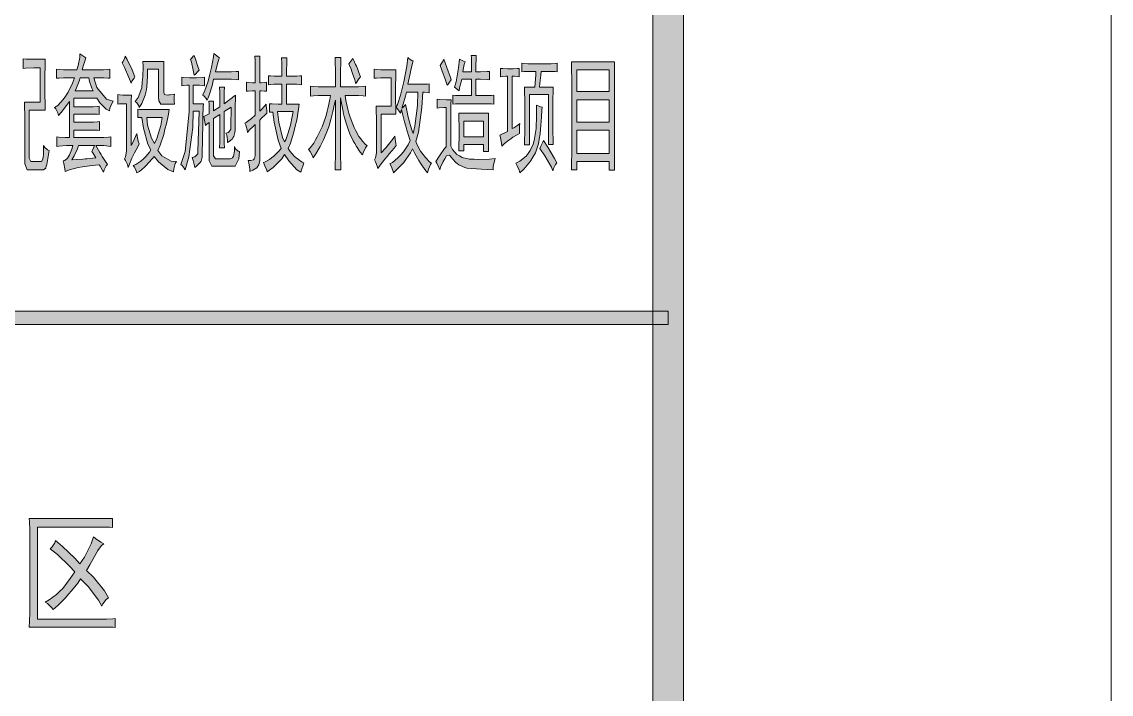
# Model space of a CAD drawing. Header units: millimetres. Extents: x 0 to 586, y 0 to 414.
# Drawn here: x 561.39 to 585.63, y 48.33 to 63.29 of the extents above; entities that cross this region are included whole.
import ezdxf

# ---------------------------------------------------------------- set-up
doc = ezdxf.new("R2010")
doc.units = ezdxf.units.MM

msp = doc.modelspace()

# ---------------------------------------------------------------- hatches: boundary and pattern name
h = msp.add_hatch(color=0)
h.dxf.hatch_style = 2
h.paths.add_polyline_path([(576.117861, 9.514417), (575.429944, 10.205861), (575.429944, 403.877639), (576.117861, 404.569083)])
h = msp.add_hatch(color=0)
h.paths.add_polyline_path([(562.818139, 62.491056), (562.796972, 62.441667), (562.758167, 62.307611), (562.733472, 62.226472), (563.160333, 62.226472), (563.209722, 62.226472), (563.304972, 62.23), (563.350833, 62.237056), (563.350833, 62.035972), (563.3085, 62.043028), (563.21325, 62.050083), (563.160333, 62.050083), (562.991, 62.050083), (563.058028, 61.831361), (563.273222, 61.573833), (563.421389, 61.527972), (563.389639, 61.478583), (563.350833, 61.37275), (563.343778, 61.316306), (563.266167, 61.351583), (563.125056, 61.489167), (563.061556, 61.595), (562.5465, 61.595), (562.5465, 61.4045), (562.9275, 61.4045), (562.976889, 61.4045), (563.068611, 61.411556), (563.110944, 61.418611), (563.110944, 61.228111), (563.068611, 61.235167), (562.976889, 61.238694), (562.9275, 61.238694), (562.5465, 61.238694), (562.5465, 61.062306), (562.938083, 61.062306), (562.983944, 61.062306), (563.072139, 61.069361), (563.118, 61.072889), (563.118, 60.875333), (563.072139, 60.878861), (562.983944, 60.885917), (562.938083, 60.885917), (562.5465, 60.885917), (562.5465, 60.720111), (563.167389, 60.720111), (563.21325, 60.720111), (563.315556, 60.723639), (563.372, 60.730694), (563.372, 60.519028), (563.319083, 60.529611), (563.216778, 60.543722), (563.167389, 60.543722), (563.040389, 60.543722), (563.068611, 60.487278), (563.128583, 60.3885), (563.156806, 60.342639), (563.1815, 60.296778), (563.255583, 60.187417), (563.297917, 60.120389), (563.269694, 60.088639), (563.220306, 60.000444), (563.206194, 59.944), (563.1815, 60.000444), (563.132111, 60.081583), (563.110944, 60.109806), (563.029806, 60.106278), (562.846361, 60.081583), (562.744056, 60.067472), (562.645278, 60.049833), (562.447722, 60.000444), (562.352472, 59.965167), (562.345417, 60.021611), (562.32425, 60.138028), (562.306611, 60.198), (562.345417, 60.208583), (562.405389, 60.257972), (562.426556, 60.296778), (562.45125, 60.335583), (562.500639, 60.459056), (562.525333, 60.543722), (562.38775, 60.543722), (562.211361, 60.529611), (562.169028, 60.519028), (562.169028, 60.730694), (562.214889, 60.723639), (562.352472, 60.720111), (562.447722, 60.720111), (562.447722, 61.517389), (562.38775, 61.429194), (562.267806, 61.273972), (562.207833, 61.206944), (562.190194, 61.266917), (562.147861, 61.355111), (562.119639, 61.383333), (562.190194, 61.432722), (562.313667, 61.56325), (562.366583, 61.644389), (562.4195, 61.725528), (562.518278, 61.926611), (562.564139, 62.050083), (562.370111, 62.050083), (562.320722, 62.050083), (562.218417, 62.043028), (562.1655, 62.035972), (562.1655, 62.237056), (562.218417, 62.23), (562.320722, 62.226472), (562.370111, 62.226472), (562.617056, 62.226472), (562.645278, 62.32525), (562.680556, 62.501639), (562.684083, 62.57925), (562.722889, 62.551028), (562.789917, 62.508694)])
h.paths.add_polyline_path([(562.500639, 60.222694), (562.602944, 60.226222), (562.747583, 60.236806), (562.796972, 60.243861), (562.842833, 60.247389), (562.962778, 60.257972), (563.040389, 60.265028), (563.015694, 60.303833), (562.969833, 60.374389), (562.945139, 60.409667), (562.962778, 60.437889), (562.994528, 60.504917), (563.005111, 60.543722), (562.652333, 60.543722), (562.627639, 60.469639), (562.553556, 60.310889)])
h.paths.add_polyline_path([(562.976889, 61.760806), (562.945139, 61.820778), (562.89575, 61.965417), (562.878111, 62.050083), (562.691139, 62.050083), (562.666444, 61.972472), (562.606472, 61.827833), (562.574722, 61.760806)])
h = msp.add_hatch(color=0)
h.dxf.hatch_style = 2
h.paths.add_polyline_path([(565.227611, 62.5475), (565.255833, 62.462833), (565.30875, 62.297028), (565.333444, 62.215889), (565.30875, 62.187667), (565.255833, 62.131222), (565.227611, 62.103), (565.206444, 62.215889), (565.167639, 62.392278), (565.142944, 62.459306), (565.167639, 62.480472), (565.206444, 62.526333)])
h = msp.add_hatch(color=0)
h.dxf.hatch_style = 2
h.paths.add_polyline_path([(565.792056, 62.491056), (565.774417, 62.462833), (565.728556, 62.307611), (565.696806, 62.180611), (566.00725, 62.180611), (566.056639, 62.180611), (566.158944, 62.187667), (566.211861, 62.191194), (566.211861, 62.004222), (566.158944, 62.011278), (566.056639, 62.014806), (566.00725, 62.014806), (565.658, 62.014806), (565.622722, 61.870167), (565.552167, 61.637333), (565.513361, 61.549139), (565.495722, 61.587944), (565.442806, 61.644389), (565.411056, 61.662028), (565.453389, 61.739639), (565.534528, 61.972472), (565.573333, 62.127694), (565.608611, 62.279389), (565.654472, 62.512222), (565.665056, 62.589833), (565.700333, 62.558083), (565.763833, 62.508694)])
h = msp.add_hatch(color=0)
h.dxf.hatch_style = 2
h.paths.add_polyline_path([(571.253056, 62.402861), (571.235417, 62.342889), (571.21425, 62.23), (571.207194, 62.180611), (571.397694, 62.180611), (571.397694, 62.314667), (571.394167, 62.498111), (571.390639, 62.5475), (571.5, 62.5475), (571.5, 62.491056), (571.496472, 62.307611), (571.496472, 62.180611), (571.59525, 62.180611), (571.746944, 62.187667), (571.799861, 62.191194), (571.799861, 62.004222), (571.750472, 62.011278), (571.598778, 62.014806), (571.496472, 62.014806), (571.496472, 61.651444), (571.641111, 61.651444), (571.842194, 61.654972), (571.895111, 61.662028), (571.895111, 61.460944), (571.842194, 61.468), (571.612889, 61.471528), (571.4365, 61.471528), (571.260111, 61.471528), (571.037861, 61.468), (570.984944, 61.460944), (570.984944, 61.662028), (571.037861, 61.654972), (571.242472, 61.651444), (571.397694, 61.651444), (571.397694, 62.014806), (571.178972, 62.014806), (571.164861, 61.954833), (571.133111, 61.827833), (571.119, 61.760806), (571.094306, 61.781972), (571.044917, 61.820778), (571.020222, 61.838417), (571.051972, 61.958361), (571.108417, 62.268806), (571.129583, 62.459306), (571.157806, 62.448722), (571.217778, 62.4205)])
h = msp.add_hatch(color=0)
h.dxf.hatch_style = 2
h.paths.add_polyline_path([(561.417611, 62.469889), (561.484639, 62.462833), (561.594, 62.459306), (561.639861, 62.459306), (561.907972, 62.459306), (561.907972, 62.353472), (561.904444, 62.064194), (561.904444, 61.88075), (561.904444, 61.704361), (561.907972, 61.429194), (561.907972, 61.326889), (561.555194, 61.326889), (561.555194, 60.332056), (561.555194, 60.257972), (561.590472, 60.187417), (561.62575, 60.187417), (561.805667, 60.187417), (561.826833, 60.187417), (561.855056, 60.236806), (561.862111, 60.286194), (561.869167, 60.335583), (561.876222, 60.466111), (561.876222, 60.543722), (561.904444, 60.497861), (561.964417, 60.441417), (561.999694, 60.430833), (561.978528, 60.29325), (561.946778, 60.116861), (561.932667, 60.078056), (561.922083, 60.03925), (561.869167, 60.000444), (561.830361, 60.000444), (561.555194, 60.000444), (561.505806, 60.000444), (561.456417, 60.130972), (561.456417, 60.265028), (561.456417, 61.1505), (561.456417, 61.228111), (561.452889, 61.4045), (561.449361, 61.506806), (561.798611, 61.506806), (561.798611, 62.268806), (561.661028, 62.268806), (561.470528, 62.265278), (561.417611, 62.258222)])
h = msp.add_hatch(color=0)
h.dxf.hatch_style = 2
h.paths.add_polyline_path([(563.693028, 62.526333), (563.735361, 62.45225), (563.844722, 62.226472), (563.908222, 62.07125), (563.887056, 62.043028), (563.841194, 61.972472), (563.820028, 61.926611), (563.774167, 62.053611), (563.671861, 62.279389), (563.622472, 62.381694), (563.636583, 62.402861), (563.671861, 62.473417)])
h = msp.add_hatch(color=0)
h.dxf.hatch_style = 2
h.paths.add_polyline_path([(564.536167, 61.460944), (564.486778, 61.460944), (564.437389, 61.538556), (564.433861, 61.616167), (564.433861, 62.237056), (564.190444, 62.237056), (564.190444, 62.081833), (564.172806, 61.838417), (564.155167, 61.750222), (564.137528, 61.662028), (564.059917, 61.478583), (564.003472, 61.383333), (563.992889, 61.422139), (563.947028, 61.489167), (563.915278, 61.517389), (563.982306, 61.612639), (564.063444, 61.827833), (564.0705, 61.947778), (564.081083, 62.07125), (564.088139, 62.304083), (564.084611, 62.413444), (564.550278, 62.413444), (564.54675, 62.346417), (564.54675, 62.180611), (564.54675, 62.081833), (564.54675, 61.781972), (564.54675, 61.739639), (564.560861, 61.686722), (564.574972, 61.676139), (564.592611, 61.669083), (564.634944, 61.662028), (564.663167, 61.665556), (564.687861, 61.669083), (564.754889, 61.676139), (564.790167, 61.683194), (564.783111, 61.62675), (564.783111, 61.517389), (564.790167, 61.460944)])
h = msp.add_hatch(color=0)
h.dxf.hatch_style = 2
h.paths.add_polyline_path([(566.825694, 61.460944), (566.829222, 61.422139), (566.839806, 61.323361), (566.843333, 61.263389), (566.804528, 61.224583), (566.723389, 61.146972), (566.684583, 61.108167), (566.684583, 60.275611), (566.684583, 60.208583), (566.666944, 60.109806), (566.645778, 60.078056), (566.621083, 60.042778), (566.532889, 59.989861), (566.465861, 59.965167), (566.462333, 60.021611), (566.441167, 60.145083), (566.423528, 60.208583), (566.479972, 60.205056), (566.547, 60.222694), (566.557583, 60.247389), (566.571694, 60.272083), (566.582278, 60.332056), (566.582278, 60.363806), (566.582278, 61.005861), (566.539944, 60.967056), (566.45175, 60.878861), (566.412944, 60.829472), (566.402361, 60.889444), (566.377667, 60.995278), (566.3565, 61.041139), (566.384722, 61.051722), (566.497611, 61.139917), (566.582278, 61.217528), (566.582278, 61.760806), (566.525833, 61.760806), (566.427056, 61.75375), (566.38825, 61.750222), (566.38825, 61.947778), (566.427056, 61.94425), (566.525833, 61.937194), (566.582278, 61.937194), (566.582278, 62.138278), (566.582278, 62.431083), (566.57875, 62.526333), (566.688111, 62.526333), (566.684583, 62.441667), (566.684583, 62.148861), (566.684583, 61.937194), (566.712806, 61.937194), (566.786889, 61.94425), (566.83275, 61.947778), (566.83275, 61.750222), (566.786889, 61.75375), (566.712806, 61.760806), (566.684583, 61.760806), (566.684583, 61.305722), (566.723389, 61.341), (566.793944, 61.418611)])
h = msp.add_hatch(color=0)
h.paths.add_polyline_path([(566.903306, 61.471528), (566.963278, 61.468), (567.097333, 61.460944), (567.174944, 61.460944), (567.174944, 61.905444), (567.047944, 61.905444), (566.998556, 61.905444), (566.917417, 61.898389), (566.882139, 61.894861), (566.882139, 62.092417), (566.924472, 62.088889), (567.002083, 62.081833), (567.037361, 62.081833), (567.174944, 62.081833), (567.174944, 62.1665), (567.174944, 62.371111), (567.171417, 62.491056), (567.287833, 62.491056), (567.284306, 62.392278), (567.280778, 62.187667), (567.280778, 62.081833), (567.474806, 62.081833), (567.506556, 62.081833), (567.573583, 62.088889), (567.612389, 62.092417), (567.612389, 61.894861), (567.573583, 61.898389), (567.506556, 61.905444), (567.474806, 61.905444), (567.280778, 61.905444), (567.280778, 61.460944), (567.563, 61.460944), (567.548889, 61.351583), (567.506556, 61.108167), (567.474806, 60.974111), (567.443056, 60.840056), (567.365444, 60.593111), (567.316056, 60.476694), (567.358389, 60.409667), (567.450111, 60.303833), (567.495972, 60.265028), (567.545361, 60.226222), (567.630028, 60.169778), (567.668833, 60.155667), (567.651194, 60.106278), (567.615917, 60.000444), (567.601806, 59.944), (567.510083, 60.000444), (567.330167, 60.198), (567.238444, 60.342639), (567.178472, 60.247389), (566.984444, 60.053361), (566.850389, 59.954583), (566.839806, 59.989861), (566.797472, 60.092167), (566.765722, 60.16625), (566.808056, 60.176833), (566.899778, 60.226222), (566.949167, 60.265028), (566.998556, 60.303833), (567.104389, 60.409667), (567.160833, 60.476694), (567.097333, 60.660139), (567.005611, 61.062306), (566.977389, 61.284556), (566.903306, 61.284556)])
h.paths.add_polyline_path([(567.076167, 61.295139), (567.111444, 61.058778), (567.192583, 60.720111), (567.238444, 60.621333), (567.263139, 60.663667), (567.312528, 60.80125), (567.34075, 60.8965), (567.365444, 60.99175), (567.407778, 61.189306), (567.425417, 61.295139)])
h = msp.add_hatch(color=0)
h.dxf.hatch_style = 2
h.paths.add_polyline_path([(568.367333, 61.849), (568.367333, 62.060667), (568.367333, 62.191194), (568.363806, 62.413444), (568.360278, 62.501639), (568.487278, 62.501639), (568.487278, 62.402861), (568.48375, 62.180611), (568.48375, 62.060667), (568.48375, 61.849), (568.833, 61.849), (568.878861, 61.849), (568.981167, 61.856056), (569.037611, 61.859583), (569.037611, 61.637333), (568.984694, 61.644389), (568.885917, 61.651444), (568.836528, 61.651444), (568.582528, 61.651444), (568.600167, 61.545611), (568.6425, 61.351583), (568.667194, 61.263389), (568.695417, 61.175194), (568.755389, 61.012917), (568.787139, 60.942361), (568.822417, 60.868278), (568.892972, 60.744806), (568.931778, 60.691889), (568.970583, 60.638972), (569.041139, 60.564889), (569.076417, 60.543722), (569.041139, 60.487278), (568.988222, 60.381444), (568.970583, 60.332056), (568.921194, 60.392028), (568.836528, 60.5155), (568.797722, 60.582528), (568.762444, 60.646028), (568.691889, 60.797722), (568.660139, 60.885917), (568.628389, 60.974111), (568.571944, 61.154028), (568.550778, 61.24575), (568.533139, 61.337472), (568.497861, 61.517389), (568.48375, 61.605583), (568.48375, 60.3885), (568.48375, 60.303833), (568.487278, 60.109806), (568.487278, 60.000444), (568.360278, 60.000444), (568.363806, 60.109806), (568.367333, 60.303833), (568.367333, 60.3885), (568.367333, 61.549139), (568.349694, 61.468), (568.310889, 61.295139), (568.289722, 61.206944), (568.268556, 61.11875), (568.219167, 60.956472), (568.190944, 60.885917), (568.16625, 60.811833), (568.10275, 60.667194), (568.063944, 60.593111), (568.028667, 60.5155), (567.933417, 60.353222), (567.873444, 60.265028), (567.855806, 60.314417), (567.806417, 60.409667), (567.767611, 60.452), (567.806417, 60.490806), (567.887556, 60.596639), (567.926361, 60.663667), (567.965167, 60.730694), (568.03925, 60.878861), (568.071, 60.956472), (568.10275, 61.037611), (568.159194, 61.210472), (568.183889, 61.302194), (568.208583, 61.393917), (568.247389, 61.566778), (568.2615, 61.651444), (568.028667, 61.651444), (567.986333, 61.651444), (567.8805, 61.644389), (567.817, 61.637333), (567.817, 61.859583), (567.8805, 61.856056), (567.982806, 61.849), (568.025139, 61.849)])
h = msp.add_hatch(color=0)
h.dxf.hatch_style = 2
h.paths.add_polyline_path([(568.755389, 62.480472), (568.776556, 62.434611), (568.818889, 62.346417), (568.836528, 62.304083), (568.857694, 62.258222), (568.900028, 62.141806), (568.924722, 62.07125), (568.889444, 62.021861), (568.840056, 61.94425), (568.825944, 61.916028), (568.797722, 62.004222), (568.751861, 62.141806), (568.734222, 62.191194), (568.716583, 62.240583), (568.681306, 62.32525), (568.667194, 62.357)])
h = msp.add_hatch(color=0)
h.paths.add_polyline_path([(570.155917, 60.631917), (570.184139, 60.557833), (570.265278, 60.413194), (570.318194, 60.342639), (570.374639, 60.272083), (570.466361, 60.169778), (570.505167, 60.145083), (570.484, 60.116861), (570.441667, 60.011028), (570.416972, 59.933417), (570.381694, 59.97575), (570.304083, 60.081583), (570.265278, 60.145083), (570.222944, 60.205056), (570.13475, 60.363806), (570.085361, 60.466111), (570.035972, 60.374389), (569.937194, 60.226222), (569.887806, 60.16625), (569.834889, 60.106278), (569.722, 59.989861), (569.6585, 59.933417), (569.647917, 59.982806), (569.609111, 60.081583), (569.580889, 60.130972), (569.637333, 60.16625), (569.757278, 60.265028), (569.820778, 60.332056), (569.884278, 60.399083), (569.986583, 60.557833), (570.028917, 60.653083), (570.00775, 60.720111), (569.958361, 60.878861), (569.933667, 60.974111), (569.908972, 61.069361), (569.863111, 61.249278), (569.838417, 61.341), (569.813722, 61.263389), (569.7855, 61.302194), (569.739639, 61.362167), (569.722, 61.383333), (569.750222, 61.450361), (569.81725, 61.662028), (569.852528, 61.810194), (569.891333, 61.958361), (569.954833, 62.304083), (569.979528, 62.501639), (570.011278, 62.469889), (570.07125, 62.431083), (570.099472, 62.424028), (570.085361, 62.371111), (570.053611, 62.244111), (570.0395, 62.177083), (570.025389, 62.106528), (569.997167, 61.972472), (569.983056, 61.905444), (570.26175, 61.905444), (570.318194, 61.905444), (570.416972, 61.908972), (570.455778, 61.916028), (570.455778, 61.714944), (570.427556, 61.722), (570.353472, 61.729056), (570.311139, 61.729056), (570.2935, 61.390389), (570.215889, 60.840056)])
h.paths.add_polyline_path([(569.845472, 61.37275), (569.870167, 61.390389), (569.9125, 61.429194), (569.930139, 61.450361), (569.947778, 61.355111), (569.990111, 61.175194), (570.011278, 61.090528), (570.032444, 61.005861), (570.074778, 60.86475), (570.095944, 60.808306), (570.138278, 60.974111), (570.194722, 61.432722), (570.205306, 61.729056), (569.951306, 61.729056), (569.926611, 61.637333), (569.873694, 61.460944)])
h = msp.add_hatch(color=0)
h.dxf.hatch_style = 2
h.paths.add_polyline_path([(570.946139, 62.004222), (570.924972, 61.972472), (570.879111, 61.908972), (570.854417, 61.88075), (570.815611, 61.997167), (570.738, 62.219417), (570.699194, 62.32525), (570.720361, 62.357), (570.762694, 62.424028), (570.780333, 62.459306), (570.847361, 62.279389), (570.932028, 62.053611)])
h = msp.add_hatch(color=0)
h.dxf.hatch_style = 2
h.paths.add_polyline_path([(573.122778, 62.357), (573.168639, 62.357), (573.256833, 62.364056), (573.302694, 62.371111), (573.302694, 62.180611), (573.256833, 62.187667), (573.168639, 62.191194), (573.122778, 62.191194), (572.946389, 62.191194), (572.939333, 62.103), (572.918167, 61.926611), (572.907583, 61.838417), (573.210972, 61.838417), (573.210972, 61.75375), (573.207444, 61.573833), (573.207444, 61.471528), (573.207444, 60.917667), (573.207444, 60.847111), (573.210972, 60.670722), (573.210972, 60.564889), (573.108667, 60.564889), (573.108667, 61.672611), (572.685333, 61.672611), (572.685333, 60.554306), (572.575972, 60.554306), (572.5795, 60.653083), (572.583028, 60.829472), (572.583028, 60.907083), (572.583028, 61.471528), (572.583028, 61.556194), (572.5795, 61.739639), (572.575972, 61.838417), (572.808806, 61.838417), (572.815861, 61.933667), (572.826444, 62.110056), (572.829972, 62.191194), (572.692389, 62.191194), (572.650056, 62.191194), (572.565389, 62.187667), (572.519528, 62.180611), (572.519528, 62.371111), (572.565389, 62.364056), (572.650056, 62.357), (572.692389, 62.357)])
h = msp.add_hatch(color=0)
h.paths.add_polyline_path([(574.57975, 62.402861), (574.576222, 62.244111), (574.576222, 61.937194), (574.576222, 61.792556), (574.576222, 60.497861), (574.576222, 60.413194), (574.576222, 60.159194), (574.57975, 59.989861), (574.459806, 59.989861), (574.459806, 60.187417), (573.740139, 60.187417), (573.740139, 60.000444), (573.623722, 60.000444), (573.623722, 60.148611), (573.62725, 60.3885), (573.62725, 60.476694), (573.62725, 61.792556), (573.62725, 61.976), (573.623722, 62.279389), (573.623722, 62.402861)])
h.paths.add_polyline_path([(574.459806, 60.363806), (574.459806, 60.885917), (573.740139, 60.885917), (573.740139, 60.363806)])
h.paths.add_polyline_path([(574.459806, 61.062306), (574.459806, 61.559722), (573.740139, 61.559722), (573.740139, 61.062306)])
h.paths.add_polyline_path([(574.459806, 61.739639), (574.459806, 62.226472), (573.740139, 62.226472), (573.740139, 61.739639)])
h = msp.add_hatch(color=0)
h.dxf.hatch_style = 2
h.paths.add_polyline_path([(569.711417, 62.226472), (569.711417, 62.099472), (569.707889, 61.841944), (569.707889, 61.714944), (569.707889, 61.587944), (569.711417, 61.351583), (569.711417, 61.238694), (569.386861, 61.238694), (569.386861, 60.374389), (569.489167, 60.487278), (569.640861, 60.67425), (569.69025, 60.751861), (569.697306, 60.684833), (569.711417, 60.582528), (569.722, 60.543722), (569.672611, 60.480222), (569.570306, 60.360278), (569.517389, 60.296778), (569.468, 60.236806), (569.365694, 60.106278), (569.312778, 60.032194), (569.298667, 60.081583), (569.259861, 60.176833), (569.235167, 60.222694), (569.259861, 60.265028), (569.284556, 60.381444), (569.281028, 60.452), (569.281028, 61.062306), (569.281028, 61.139917), (569.2775, 61.316306), (569.273972, 61.418611), (569.609111, 61.418611), (569.609111, 62.050083), (569.425667, 62.050083), (569.376278, 62.050083), (569.281028, 62.043028), (569.231639, 62.035972), (569.231639, 62.237056), (569.281028, 62.23), (569.376278, 62.226472), (569.425667, 62.226472)])
h = msp.add_hatch(color=0)
h.dxf.hatch_style = 2
h.paths.add_polyline_path([(572.466611, 60.808306), (572.413694, 60.780083), (572.314917, 60.723639), (572.272583, 60.691889), (572.226722, 60.660139), (572.127944, 60.582528), (572.0715, 60.529611), (572.067972, 60.596639), (572.043278, 60.720111), (572.029167, 60.773028), (572.0715, 60.790667), (572.156167, 60.829472), (572.1985, 60.850639), (572.1985, 62.081833), (572.163222, 62.081833), (572.085611, 62.074778), (572.043278, 62.07125), (572.043278, 62.258222), (572.092667, 62.254694), (572.1985, 62.247639), (572.258472, 62.247639), (572.321972, 62.247639), (572.42075, 62.254694), (572.459556, 62.258222), (572.459556, 62.07125), (572.427806, 62.074778), (572.350194, 62.081833), (572.304333, 62.081833), (572.304333, 60.917667), (572.339611, 60.935306), (572.424278, 60.99175), (572.470139, 61.030556), (572.466611, 60.974111), (572.463083, 60.86475)])
h = msp.add_hatch(color=0)
h.dxf.hatch_style = 2
h.paths.add_polyline_path([(565.453389, 61.870167), (565.418111, 61.877222), (565.347556, 61.88075), (565.30875, 61.88075), (565.202917, 61.88075), (565.202917, 61.471528), (565.432222, 61.471528), (565.428694, 61.4045), (565.421639, 61.185778), (565.421639, 61.030556), (565.404, 60.342639), (565.404, 60.282667), (565.382833, 60.194472), (565.358139, 60.16625), (565.336972, 60.138028), (565.277, 60.081583), (565.238194, 60.053361), (565.231139, 60.092167), (565.199389, 60.205056), (565.178222, 60.275611), (565.241722, 60.286194), (565.30875, 60.353222), (565.30875, 60.409667), (565.333444, 61.305722), (565.199389, 61.305722), (565.192333, 60.942361), (565.104139, 60.286194), (565.026528, 60.000444), (565.005361, 60.03925), (564.955972, 60.099222), (564.92775, 60.120389), (565.023, 60.409667), (565.114722, 61.288083), (565.111194, 61.88075), (565.065333, 61.88075), (564.984194, 61.877222), (564.948917, 61.870167), (564.948917, 62.060667), (564.994778, 62.053611), (565.11825, 62.050083), (565.199389, 62.050083), (565.280528, 62.050083), (565.411056, 62.053611), (565.453389, 62.060667)])
h = msp.add_hatch(color=0)
h.dxf.hatch_style = 2
h.paths.add_polyline_path([(565.559222, 61.249278), (565.559222, 61.312778), (565.555694, 61.450361), (565.552167, 61.527972), (565.658, 61.527972), (565.654472, 61.457417), (565.654472, 61.351583), (565.654472, 61.316306), (565.795583, 61.4045), (565.795583, 61.510333), (565.795583, 61.729056), (565.792056, 61.838417), (565.897889, 61.838417), (565.894361, 61.739639), (565.890833, 61.556194), (565.890833, 61.471528), (566.144833, 61.662028), (566.144833, 61.577361), (566.141306, 61.432722), (566.141306, 61.37275), (566.13425, 60.885917), (566.130722, 60.829472), (566.106028, 60.744806), (566.084861, 60.713056), (566.067222, 60.684833), (566.00725, 60.631917), (565.968444, 60.607222), (565.968444, 60.663667), (565.950806, 60.7695), (565.929639, 60.818889), (565.989611, 60.829472), (566.042528, 60.903556), (566.042528, 60.963528), (566.046056, 61.393917), (565.890833, 61.295139), (565.890833, 60.995278), (565.894361, 60.593111), (565.897889, 60.487278), (565.792056, 60.487278), (565.795583, 60.621333), (565.795583, 60.99175), (565.795583, 61.228111), (565.654472, 61.139917), (565.654472, 60.3885), (565.654472, 60.314417), (565.700333, 60.243861), (565.746194, 60.243861), (566.003722, 60.243861), (566.028417, 60.243861), (566.067222, 60.257972), (566.081333, 60.275611), (566.098972, 60.29325), (566.120139, 60.413194), (566.123667, 60.519028), (566.148361, 60.469639), (566.204806, 60.413194), (566.233028, 60.409667), (566.222444, 60.243861), (566.141306, 60.078056), (566.074278, 60.078056), (565.668583, 60.078056), (565.615667, 60.078056), (565.559222, 60.198), (565.559222, 60.321472), (565.559222, 61.051722), (565.538056, 61.041139), (565.49925, 61.005861), (565.474556, 60.984694), (565.442806, 61.185778)])
h = msp.add_hatch(color=0)
h.dxf.hatch_style = 2
h.paths.add_polyline_path([(563.830611, 61.662028), (563.827083, 61.559722), (563.827083, 61.341), (563.827083, 61.217528), (563.827083, 60.543722), (563.862361, 60.607222), (563.922333, 60.741278), (563.947028, 60.808306), (563.954083, 60.751861), (563.982306, 60.635444), (564.003472, 60.575472), (563.968194, 60.508444), (563.901167, 60.381444), (563.869417, 60.321472), (563.841194, 60.257972), (563.78475, 60.127444), (563.760056, 60.053361), (563.738889, 60.116861), (563.696556, 60.208583), (563.675389, 60.243861), (563.696556, 60.286194), (563.72125, 60.413194), (563.72125, 60.497861), (563.72125, 61.471528), (563.661278, 61.471528), (563.566028, 61.468), (563.527222, 61.460944), (563.527222, 61.672611), (563.5625, 61.665556), (563.636583, 61.662028), (563.675389, 61.662028)])
h = msp.add_hatch(color=0)
h.paths.add_polyline_path([(563.968194, 61.351583), (564.014056, 61.344528), (564.112833, 61.341), (564.169278, 61.341), (564.666694, 61.341), (564.652583, 61.238694), (564.606722, 61.019972), (564.574972, 60.903556), (564.54675, 60.783611), (564.469139, 60.54725), (564.41975, 60.430833), (564.507944, 60.314417), (564.712556, 60.194472), (564.828972, 60.187417), (564.804278, 60.138028), (564.772528, 60.021611), (564.761944, 59.954583), (564.642, 60.003972), (564.430333, 60.176833), (564.335083, 60.296778), (564.299806, 60.254444), (564.211611, 60.155667), (564.162222, 60.106278), (564.112833, 60.053361), (564.007, 59.965167), (563.947028, 59.933417), (563.936444, 59.97575), (563.894111, 60.060417), (563.865889, 60.099222), (563.925861, 60.120389), (564.03875, 60.194472), (564.095194, 60.243861), (564.148111, 60.29325), (564.22925, 60.392028), (564.257472, 60.441417), (564.1975, 60.568417), (564.098722, 60.92825), (564.059917, 61.161083), (563.968194, 61.161083)])
h.paths.add_polyline_path([(564.342139, 60.586056), (564.395056, 60.698944), (564.48325, 60.984694), (564.511472, 61.161083), (564.169278, 61.161083), (564.186917, 60.99175), (564.275111, 60.702472)])
h = msp.add_hatch(color=0)
h.dxf.hatch_style = 2
h.paths.add_polyline_path([(570.600417, 60.187417), (570.681556, 60.314417), (570.797972, 60.476694), (570.829722, 60.508444), (570.829722, 61.383333), (570.780333, 61.383333), (570.678028, 61.379806), (570.632167, 61.37275), (570.632167, 61.573833), (570.688611, 61.566778), (570.843833, 61.559722), (570.942611, 61.559722), (570.939083, 61.457417), (570.935556, 61.288083), (570.935556, 61.228111), (570.935556, 60.529611), (570.970833, 60.452), (571.069611, 60.342639), (571.129583, 60.310889), (571.189556, 60.275611), (571.355361, 60.236806), (571.457667, 60.233278), (571.559972, 60.226222), (571.796333, 60.236806), (571.926861, 60.254444), (571.905694, 60.198), (571.881, 60.071), (571.877472, 60.000444), (571.612889, 60.011028), (571.295389, 60.03925), (571.246, 60.053361), (571.196611, 60.071), (571.115472, 60.113333), (571.080194, 60.138028), (571.048444, 60.162722), (570.977889, 60.233278), (570.946139, 60.282667), (570.910861, 60.328528), (570.840306, 60.310889), (570.805028, 60.247389), (570.766222, 60.183889), (570.709778, 60.060417), (570.688611, 60.000444), (570.667444, 60.049833), (570.625111, 60.145083)])
h = msp.add_hatch(color=0)
h.dxf.hatch_style = 2
h.paths.add_polyline_path([(572.967556, 61.393917), (572.964028, 61.326889), (572.953444, 61.175194), (572.946389, 61.083472), (572.942861, 60.995278), (572.921694, 60.797722), (572.904056, 60.684833), (572.889944, 60.575472), (572.819389, 60.374389), (572.762944, 60.282667), (572.710028, 60.190944), (572.561861, 60.014556), (572.470139, 59.933417), (572.456028, 59.989861), (572.413694, 60.092167), (572.381944, 60.145083), (572.473667, 60.194472), (572.61125, 60.303833), (572.657111, 60.363806), (572.702972, 60.427306), (572.77, 60.568417), (572.787639, 60.653083), (572.808806, 60.73775), (572.8335, 60.917667), (572.837028, 61.012917), (572.840556, 61.108167), (572.840556, 61.323361), (572.840556, 61.439778), (572.868778, 61.429194), (572.932278, 61.4045)])
h = msp.add_hatch(color=0)
h.paths.add_polyline_path([(571.778694, 61.263389), (571.775167, 61.1505), (571.771639, 60.935306), (571.771639, 60.829472), (571.771639, 60.723639), (571.775167, 60.5155), (571.778694, 60.409667), (571.662278, 60.409667), (571.662278, 60.564889), (571.224833, 60.564889), (571.224833, 60.42025), (571.115472, 60.42025), (571.115472, 60.526083), (571.119, 60.73775), (571.119, 60.840056), (571.119, 60.945889), (571.115472, 61.157556), (571.115472, 61.263389)])
h.paths.add_polyline_path([(571.662278, 60.730694), (571.662278, 61.083472), (571.224833, 61.083472), (571.224833, 60.730694)])
h = msp.add_hatch(color=0)
h.dxf.hatch_style = 2
h.paths.add_polyline_path([(572.995778, 60.653083), (573.094556, 60.504917), (573.242722, 60.254444), (573.295639, 60.155667), (573.267417, 60.120389), (573.225083, 60.032194), (573.207444, 59.97575), (573.175694, 60.060417), (573.031056, 60.310889), (572.914639, 60.476694), (572.942861, 60.526083), (572.981667, 60.614278)])
h = msp.add_hatch(color=0)
h.dxf.hatch_style = 2
h.paths.add_polyline_path([(541.390417, 56.560861), (541.390417, 56.857194), (575.772139, 56.857194), (575.772139, 56.560861)])
h = msp.add_hatch(color=0)
h.dxf.hatch_style = 2
h.paths.add_polyline_path([(563.407278, 52.03825), (563.343778, 52.045306), (563.163861, 52.048833), (563.0545, 52.048833), (561.742167, 52.048833), (561.742167, 49.999194), (563.188556, 49.999194), (563.27675, 49.999194), (563.417861, 50.00625), (563.470778, 50.013306), (563.470778, 49.812222), (563.414333, 49.819278), (563.262639, 49.822806), (563.170917, 49.822806), (561.555194, 49.822806), (561.56225, 49.956861), (561.565778, 50.150889), (561.565778, 50.210861), (561.565778, 51.893611), (561.565778, 51.988861), (561.56225, 52.161722), (561.555194, 52.239333), (563.407278, 52.239333)])
h = msp.add_hatch(color=0)
h.dxf.hatch_style = 2
h.paths.add_polyline_path([(562.140806, 51.7525), (562.296028, 51.618444), (562.567667, 51.357389), (562.680556, 51.230389), (562.782861, 51.378556), (562.934556, 51.678417), (562.983944, 51.830111), (563.033333, 51.791306), (563.146222, 51.713694), (563.21325, 51.674889), (563.163861, 51.636083), (563.079194, 51.53025), (563.043917, 51.463222), (563.008639, 51.396194), (562.902806, 51.209222), (562.83225, 51.08575), (562.983944, 50.930528), (563.227361, 50.627139), (563.319083, 50.475444), (563.266167, 50.433111), (563.192083, 50.337861), (563.170917, 50.288472), (563.096833, 50.422528), (562.864, 50.725917), (562.698194, 50.898778), (562.634694, 50.803528), (562.497111, 50.630667), (562.430083, 50.553056), (562.359528, 50.475444), (562.190194, 50.306111), (562.087889, 50.210861), (562.049083, 50.26025), (561.960889, 50.344917), (561.9115, 50.376667), (561.999694, 50.426056), (562.158444, 50.546), (562.229, 50.616556), (562.299556, 50.683583), (562.468889, 50.902306), (562.567667, 51.054), (562.454778, 51.181), (562.183139, 51.435), (562.017333, 51.562), (562.063194, 51.607861), (562.123167, 51.699583)])

# ---------------------------------------------------------------- linework, layer by layer
at = {"color": 0, "lineweight": 0}
for points in [[(0, 0), (585.632278, 0), (585.632278, 414.0835), (0, 414.0835)], [(576.117861, 9.514417), (575.429944, 10.205861), (575.429944, 403.877639), (576.117861, 404.569083)], [(562.818139, 62.491056), (562.796972, 62.441667), (562.758167, 62.307611), (562.733472, 62.226472), (563.160333, 62.226472), (563.209722, 62.226472), (563.304972, 62.23), (563.350833, 62.237056), (563.350833, 62.035972), (563.3085, 62.043028), (563.21325, 62.050083), (563.160333, 62.050083), (562.991, 62.050083), (563.058028, 61.831361), (563.273222, 61.573833), (563.421389, 61.527972), (563.389639, 61.478583), (563.350833, 61.37275), (563.343778, 61.316306), (563.266167, 61.351583), (563.125056, 61.489167), (563.061556, 61.595), (562.5465, 61.595), (562.5465, 61.4045), (562.9275, 61.4045), (562.976889, 61.4045), (563.068611, 61.411556), (563.110944, 61.418611), (563.110944, 61.228111), (563.068611, 61.235167), (562.976889, 61.238694), (562.9275, 61.238694), (562.5465, 61.238694), (562.5465, 61.062306), (562.938083, 61.062306), (562.983944, 61.062306), (563.072139, 61.069361), (563.118, 61.072889), (563.118, 60.875333), (563.072139, 60.878861), (562.983944, 60.885917), (562.938083, 60.885917), (562.5465, 60.885917), (562.5465, 60.720111), (563.167389, 60.720111), (563.21325, 60.720111), (563.315556, 60.723639), (563.372, 60.730694), (563.372, 60.519028), (563.319083, 60.529611), (563.216778, 60.543722), (563.167389, 60.543722), (563.040389, 60.543722), (563.068611, 60.487278), (563.128583, 60.3885), (563.156806, 60.342639), (563.1815, 60.296778), (563.255583, 60.187417), (563.297917, 60.120389), (563.269694, 60.088639), (563.220306, 60.000444), (563.206194, 59.944), (563.1815, 60.000444), (563.132111, 60.081583), (563.110944, 60.109806), (563.029806, 60.106278), (562.846361, 60.081583), (562.744056, 60.067472), (562.645278, 60.049833), (562.447722, 60.000444), (562.352472, 59.965167), (562.345417, 60.021611), (562.32425, 60.138028), (562.306611, 60.198), (562.345417, 60.208583), (562.405389, 60.257972), (562.426556, 60.296778), (562.45125, 60.335583), (562.500639, 60.459056), (562.525333, 60.543722), (562.38775, 60.543722), (562.211361, 60.529611), (562.169028, 60.519028), (562.169028, 60.730694), (562.214889, 60.723639), (562.352472, 60.720111), (562.447722, 60.720111), (562.447722, 61.517389), (562.38775, 61.429194), (562.267806, 61.273972), (562.207833, 61.206944), (562.190194, 61.266917), (562.147861, 61.355111), (562.119639, 61.383333), (562.190194, 61.432722), (562.313667, 61.56325), (562.366583, 61.644389), (562.4195, 61.725528), (562.518278, 61.926611), (562.564139, 62.050083), (562.370111, 62.050083), (562.320722, 62.050083), (562.218417, 62.043028), (562.1655, 62.035972), (562.1655, 62.237056), (562.218417, 62.23), (562.320722, 62.226472), (562.370111, 62.226472), (562.617056, 62.226472), (562.645278, 62.32525), (562.680556, 62.501639), (562.684083, 62.57925), (562.722889, 62.551028), (562.789917, 62.508694)], [(565.227611, 62.5475), (565.255833, 62.462833), (565.30875, 62.297028), (565.333444, 62.215889), (565.30875, 62.187667), (565.255833, 62.131222), (565.227611, 62.103), (565.206444, 62.215889), (565.167639, 62.392278), (565.142944, 62.459306), (565.167639, 62.480472), (565.206444, 62.526333)], [(565.792056, 62.491056), (565.774417, 62.462833), (565.728556, 62.307611), (565.696806, 62.180611), (566.00725, 62.180611), (566.056639, 62.180611), (566.158944, 62.187667), (566.211861, 62.191194), (566.211861, 62.004222), (566.158944, 62.011278), (566.056639, 62.014806), (566.00725, 62.014806), (565.658, 62.014806), (565.622722, 61.870167), (565.552167, 61.637333), (565.513361, 61.549139), (565.495722, 61.587944), (565.442806, 61.644389), (565.411056, 61.662028), (565.453389, 61.739639), (565.534528, 61.972472), (565.573333, 62.127694), (565.608611, 62.279389), (565.654472, 62.512222), (565.665056, 62.589833), (565.700333, 62.558083), (565.763833, 62.508694)], [(571.253056, 62.402861), (571.235417, 62.342889), (571.21425, 62.23), (571.207194, 62.180611), (571.397694, 62.180611), (571.397694, 62.314667), (571.394167, 62.498111), (571.390639, 62.5475), (571.5, 62.5475), (571.5, 62.491056), (571.496472, 62.307611), (571.496472, 62.180611), (571.59525, 62.180611), (571.746944, 62.187667), (571.799861, 62.191194), (571.799861, 62.004222), (571.750472, 62.011278), (571.598778, 62.014806), (571.496472, 62.014806), (571.496472, 61.651444), (571.641111, 61.651444), (571.842194, 61.654972), (571.895111, 61.662028), (571.895111, 61.460944), (571.842194, 61.468), (571.612889, 61.471528), (571.4365, 61.471528), (571.260111, 61.471528), (571.037861, 61.468), (570.984944, 61.460944), (570.984944, 61.662028), (571.037861, 61.654972), (571.242472, 61.651444), (571.397694, 61.651444), (571.397694, 62.014806), (571.178972, 62.014806), (571.164861, 61.954833), (571.133111, 61.827833), (571.119, 61.760806), (571.094306, 61.781972), (571.044917, 61.820778), (571.020222, 61.838417), (571.051972, 61.958361), (571.108417, 62.268806), (571.129583, 62.459306), (571.157806, 62.448722), (571.217778, 62.4205)], [(561.417611, 62.469889), (561.484639, 62.462833), (561.594, 62.459306), (561.639861, 62.459306), (561.907972, 62.459306), (561.907972, 62.353472), (561.904444, 62.064194), (561.904444, 61.88075), (561.904444, 61.704361), (561.907972, 61.429194), (561.907972, 61.326889), (561.555194, 61.326889), (561.555194, 60.332056), (561.555194, 60.257972), (561.590472, 60.187417), (561.62575, 60.187417), (561.805667, 60.187417), (561.826833, 60.187417), (561.855056, 60.236806), (561.862111, 60.286194), (561.869167, 60.335583), (561.876222, 60.466111), (561.876222, 60.543722), (561.904444, 60.497861), (561.964417, 60.441417), (561.999694, 60.430833), (561.978528, 60.29325), (561.946778, 60.116861), (561.932667, 60.078056), (561.922083, 60.03925), (561.869167, 60.000444), (561.830361, 60.000444), (561.555194, 60.000444), (561.505806, 60.000444), (561.456417, 60.130972), (561.456417, 60.265028), (561.456417, 61.1505), (561.456417, 61.228111), (561.452889, 61.4045), (561.449361, 61.506806), (561.798611, 61.506806), (561.798611, 62.268806), (561.661028, 62.268806), (561.470528, 62.265278), (561.417611, 62.258222)], [(563.693028, 62.526333), (563.735361, 62.45225), (563.844722, 62.226472), (563.908222, 62.07125), (563.887056, 62.043028), (563.841194, 61.972472), (563.820028, 61.926611), (563.774167, 62.053611), (563.671861, 62.279389), (563.622472, 62.381694), (563.636583, 62.402861), (563.671861, 62.473417)], [(564.536167, 61.460944), (564.486778, 61.460944), (564.437389, 61.538556), (564.433861, 61.616167), (564.433861, 62.237056), (564.190444, 62.237056), (564.190444, 62.081833), (564.172806, 61.838417), (564.155167, 61.750222), (564.137528, 61.662028), (564.059917, 61.478583), (564.003472, 61.383333), (563.992889, 61.422139), (563.947028, 61.489167), (563.915278, 61.517389), (563.982306, 61.612639), (564.063444, 61.827833), (564.0705, 61.947778), (564.081083, 62.07125), (564.088139, 62.304083), (564.084611, 62.413444), (564.550278, 62.413444), (564.54675, 62.346417), (564.54675, 62.180611), (564.54675, 62.081833), (564.54675, 61.781972), (564.54675, 61.739639), (564.560861, 61.686722), (564.574972, 61.676139), (564.592611, 61.669083), (564.634944, 61.662028), (564.663167, 61.665556), (564.687861, 61.669083), (564.754889, 61.676139), (564.790167, 61.683194), (564.783111, 61.62675), (564.783111, 61.517389), (564.790167, 61.460944)], [(566.825694, 61.460944), (566.829222, 61.422139), (566.839806, 61.323361), (566.843333, 61.263389), (566.804528, 61.224583), (566.723389, 61.146972), (566.684583, 61.108167), (566.684583, 60.275611), (566.684583, 60.208583), (566.666944, 60.109806), (566.645778, 60.078056), (566.621083, 60.042778), (566.532889, 59.989861), (566.465861, 59.965167), (566.462333, 60.021611), (566.441167, 60.145083), (566.423528, 60.208583), (566.479972, 60.205056), (566.547, 60.222694), (566.557583, 60.247389), (566.571694, 60.272083), (566.582278, 60.332056), (566.582278, 60.363806), (566.582278, 61.005861), (566.539944, 60.967056), (566.45175, 60.878861), (566.412944, 60.829472), (566.402361, 60.889444), (566.377667, 60.995278), (566.3565, 61.041139), (566.384722, 61.051722), (566.497611, 61.139917), (566.582278, 61.217528), (566.582278, 61.760806), (566.525833, 61.760806), (566.427056, 61.75375), (566.38825, 61.750222), (566.38825, 61.947778), (566.427056, 61.94425), (566.525833, 61.937194), (566.582278, 61.937194), (566.582278, 62.138278), (566.582278, 62.431083), (566.57875, 62.526333), (566.688111, 62.526333), (566.684583, 62.441667), (566.684583, 62.148861), (566.684583, 61.937194), (566.712806, 61.937194), (566.786889, 61.94425), (566.83275, 61.947778), (566.83275, 61.750222), (566.786889, 61.75375), (566.712806, 61.760806), (566.684583, 61.760806), (566.684583, 61.305722), (566.723389, 61.341), (566.793944, 61.418611)], [(566.903306, 61.471528), (566.963278, 61.468), (567.097333, 61.460944), (567.174944, 61.460944), (567.174944, 61.905444), (567.047944, 61.905444), (566.998556, 61.905444), (566.917417, 61.898389), (566.882139, 61.894861), (566.882139, 62.092417), (566.924472, 62.088889), (567.002083, 62.081833), (567.037361, 62.081833), (567.174944, 62.081833), (567.174944, 62.1665), (567.174944, 62.371111), (567.171417, 62.491056), (567.287833, 62.491056), (567.284306, 62.392278), (567.280778, 62.187667), (567.280778, 62.081833), (567.474806, 62.081833), (567.506556, 62.081833), (567.573583, 62.088889), (567.612389, 62.092417), (567.612389, 61.894861), (567.573583, 61.898389), (567.506556, 61.905444), (567.474806, 61.905444), (567.280778, 61.905444), (567.280778, 61.460944), (567.563, 61.460944), (567.548889, 61.351583), (567.506556, 61.108167), (567.474806, 60.974111), (567.443056, 60.840056), (567.365444, 60.593111), (567.316056, 60.476694), (567.358389, 60.409667), (567.450111, 60.303833), (567.495972, 60.265028), (567.545361, 60.226222), (567.630028, 60.169778), (567.668833, 60.155667), (567.651194, 60.106278), (567.615917, 60.000444), (567.601806, 59.944), (567.510083, 60.000444), (567.330167, 60.198), (567.238444, 60.342639), (567.178472, 60.247389), (566.984444, 60.053361), (566.850389, 59.954583), (566.839806, 59.989861), (566.797472, 60.092167), (566.765722, 60.16625), (566.808056, 60.176833), (566.899778, 60.226222), (566.949167, 60.265028), (566.998556, 60.303833), (567.104389, 60.409667), (567.160833, 60.476694), (567.097333, 60.660139), (567.005611, 61.062306), (566.977389, 61.284556), (566.903306, 61.284556)], [(568.367333, 61.849), (568.367333, 62.060667), (568.367333, 62.191194), (568.363806, 62.413444), (568.360278, 62.501639), (568.487278, 62.501639), (568.487278, 62.402861), (568.48375, 62.180611), (568.48375, 62.060667), (568.48375, 61.849), (568.833, 61.849), (568.878861, 61.849), (568.981167, 61.856056), (569.037611, 61.859583), (569.037611, 61.637333), (568.984694, 61.644389), (568.885917, 61.651444), (568.836528, 61.651444), (568.582528, 61.651444), (568.600167, 61.545611), (568.6425, 61.351583), (568.667194, 61.263389), (568.695417, 61.175194), (568.755389, 61.012917), (568.787139, 60.942361), (568.822417, 60.868278), (568.892972, 60.744806), (568.931778, 60.691889), (568.970583, 60.638972), (569.041139, 60.564889), (569.076417, 60.543722), (569.041139, 60.487278), (568.988222, 60.381444), (568.970583, 60.332056), (568.921194, 60.392028), (568.836528, 60.5155), (568.797722, 60.582528), (568.762444, 60.646028), (568.691889, 60.797722), (568.660139, 60.885917), (568.628389, 60.974111), (568.571944, 61.154028), (568.550778, 61.24575), (568.533139, 61.337472), (568.497861, 61.517389), (568.48375, 61.605583), (568.48375, 60.3885), (568.48375, 60.303833), (568.487278, 60.109806), (568.487278, 60.000444), (568.360278, 60.000444), (568.363806, 60.109806), (568.367333, 60.303833), (568.367333, 60.3885), (568.367333, 61.549139), (568.349694, 61.468), (568.310889, 61.295139), (568.289722, 61.206944), (568.268556, 61.11875), (568.219167, 60.956472), (568.190944, 60.885917), (568.16625, 60.811833), (568.10275, 60.667194), (568.063944, 60.593111), (568.028667, 60.5155), (567.933417, 60.353222), (567.873444, 60.265028), (567.855806, 60.314417), (567.806417, 60.409667), (567.767611, 60.452), (567.806417, 60.490806), (567.887556, 60.596639), (567.926361, 60.663667), (567.965167, 60.730694), (568.03925, 60.878861), (568.071, 60.956472), (568.10275, 61.037611), (568.159194, 61.210472), (568.183889, 61.302194), (568.208583, 61.393917), (568.247389, 61.566778), (568.2615, 61.651444), (568.028667, 61.651444), (567.986333, 61.651444), (567.8805, 61.644389), (567.817, 61.637333), (567.817, 61.859583), (567.8805, 61.856056), (567.982806, 61.849), (568.025139, 61.849)], [(568.755389, 62.480472), (568.776556, 62.434611), (568.818889, 62.346417), (568.836528, 62.304083), (568.857694, 62.258222), (568.900028, 62.141806), (568.924722, 62.07125), (568.889444, 62.021861), (568.840056, 61.94425), (568.825944, 61.916028), (568.797722, 62.004222), (568.751861, 62.141806), (568.734222, 62.191194), (568.716583, 62.240583), (568.681306, 62.32525), (568.667194, 62.357)], [(570.155917, 60.631917), (570.184139, 60.557833), (570.265278, 60.413194), (570.318194, 60.342639), (570.374639, 60.272083), (570.466361, 60.169778), (570.505167, 60.145083), (570.484, 60.116861), (570.441667, 60.011028), (570.416972, 59.933417), (570.381694, 59.97575), (570.304083, 60.081583), (570.265278, 60.145083), (570.222944, 60.205056), (570.13475, 60.363806), (570.085361, 60.466111), (570.035972, 60.374389), (569.937194, 60.226222), (569.887806, 60.16625), (569.834889, 60.106278), (569.722, 59.989861), (569.6585, 59.933417), (569.647917, 59.982806), (569.609111, 60.081583), (569.580889, 60.130972), (569.637333, 60.16625), (569.757278, 60.265028), (569.820778, 60.332056), (569.884278, 60.399083), (569.986583, 60.557833), (570.028917, 60.653083), (570.00775, 60.720111), (569.958361, 60.878861), (569.933667, 60.974111), (569.908972, 61.069361), (569.863111, 61.249278), (569.838417, 61.341), (569.813722, 61.263389), (569.7855, 61.302194), (569.739639, 61.362167), (569.722, 61.383333), (569.750222, 61.450361), (569.81725, 61.662028), (569.852528, 61.810194), (569.891333, 61.958361), (569.954833, 62.304083), (569.979528, 62.501639), (570.011278, 62.469889), (570.07125, 62.431083), (570.099472, 62.424028), (570.085361, 62.371111), (570.053611, 62.244111), (570.0395, 62.177083), (570.025389, 62.106528), (569.997167, 61.972472), (569.983056, 61.905444), (570.26175, 61.905444), (570.318194, 61.905444), (570.416972, 61.908972), (570.455778, 61.916028), (570.455778, 61.714944), (570.427556, 61.722), (570.353472, 61.729056), (570.311139, 61.729056), (570.2935, 61.390389), (570.215889, 60.840056)], [(570.946139, 62.004222), (570.924972, 61.972472), (570.879111, 61.908972), (570.854417, 61.88075), (570.815611, 61.997167), (570.738, 62.219417), (570.699194, 62.32525), (570.720361, 62.357), (570.762694, 62.424028), (570.780333, 62.459306), (570.847361, 62.279389), (570.932028, 62.053611)], [(573.122778, 62.357), (573.168639, 62.357), (573.256833, 62.364056), (573.302694, 62.371111), (573.302694, 62.180611), (573.256833, 62.187667), (573.168639, 62.191194), (573.122778, 62.191194), (572.946389, 62.191194), (572.939333, 62.103), (572.918167, 61.926611), (572.907583, 61.838417), (573.210972, 61.838417), (573.210972, 61.75375), (573.207444, 61.573833), (573.207444, 61.471528), (573.207444, 60.917667), (573.207444, 60.847111), (573.210972, 60.670722), (573.210972, 60.564889), (573.108667, 60.564889), (573.108667, 61.672611), (572.685333, 61.672611), (572.685333, 60.554306), (572.575972, 60.554306), (572.5795, 60.653083), (572.583028, 60.829472), (572.583028, 60.907083), (572.583028, 61.471528), (572.583028, 61.556194), (572.5795, 61.739639), (572.575972, 61.838417), (572.808806, 61.838417), (572.815861, 61.933667), (572.826444, 62.110056), (572.829972, 62.191194), (572.692389, 62.191194), (572.650056, 62.191194), (572.565389, 62.187667), (572.519528, 62.180611), (572.519528, 62.371111), (572.565389, 62.364056), (572.650056, 62.357), (572.692389, 62.357)], [(574.57975, 62.402861), (574.576222, 62.244111), (574.576222, 61.937194), (574.576222, 61.792556), (574.576222, 60.497861), (574.576222, 60.413194), (574.576222, 60.159194), (574.57975, 59.989861), (574.459806, 59.989861), (574.459806, 60.187417), (573.740139, 60.187417), (573.740139, 60.000444), (573.623722, 60.000444), (573.623722, 60.148611), (573.62725, 60.3885), (573.62725, 60.476694), (573.62725, 61.792556), (573.62725, 61.976), (573.623722, 62.279389), (573.623722, 62.402861)], [(569.711417, 62.226472), (569.711417, 62.099472), (569.707889, 61.841944), (569.707889, 61.714944), (569.707889, 61.587944), (569.711417, 61.351583), (569.711417, 61.238694), (569.386861, 61.238694), (569.386861, 60.374389), (569.489167, 60.487278), (569.640861, 60.67425), (569.69025, 60.751861), (569.697306, 60.684833), (569.711417, 60.582528), (569.722, 60.543722), (569.672611, 60.480222), (569.570306, 60.360278), (569.517389, 60.296778), (569.468, 60.236806), (569.365694, 60.106278), (569.312778, 60.032194), (569.298667, 60.081583), (569.259861, 60.176833), (569.235167, 60.222694), (569.259861, 60.265028), (569.284556, 60.381444), (569.281028, 60.452), (569.281028, 61.062306), (569.281028, 61.139917), (569.2775, 61.316306), (569.273972, 61.418611), (569.609111, 61.418611), (569.609111, 62.050083), (569.425667, 62.050083), (569.376278, 62.050083), (569.281028, 62.043028), (569.231639, 62.035972), (569.231639, 62.237056), (569.281028, 62.23), (569.376278, 62.226472), (569.425667, 62.226472)], [(572.466611, 60.808306), (572.413694, 60.780083), (572.314917, 60.723639), (572.272583, 60.691889), (572.226722, 60.660139), (572.127944, 60.582528), (572.0715, 60.529611), (572.067972, 60.596639), (572.043278, 60.720111), (572.029167, 60.773028), (572.0715, 60.790667), (572.156167, 60.829472), (572.1985, 60.850639), (572.1985, 62.081833), (572.163222, 62.081833), (572.085611, 62.074778), (572.043278, 62.07125), (572.043278, 62.258222), (572.092667, 62.254694), (572.1985, 62.247639), (572.258472, 62.247639), (572.321972, 62.247639), (572.42075, 62.254694), (572.459556, 62.258222), (572.459556, 62.07125), (572.427806, 62.074778), (572.350194, 62.081833), (572.304333, 62.081833), (572.304333, 60.917667), (572.339611, 60.935306), (572.424278, 60.99175), (572.470139, 61.030556), (572.466611, 60.974111), (572.463083, 60.86475)], [(574.459806, 61.739639), (574.459806, 62.226472), (573.740139, 62.226472), (573.740139, 61.739639)], [(562.976889, 61.760806), (562.945139, 61.820778), (562.89575, 61.965417), (562.878111, 62.050083), (562.691139, 62.050083), (562.666444, 61.972472), (562.606472, 61.827833), (562.574722, 61.760806)], [(565.453389, 61.870167), (565.418111, 61.877222), (565.347556, 61.88075), (565.30875, 61.88075), (565.202917, 61.88075), (565.202917, 61.471528), (565.432222, 61.471528), (565.428694, 61.4045), (565.421639, 61.185778), (565.421639, 61.030556), (565.404, 60.342639), (565.404, 60.282667), (565.382833, 60.194472), (565.358139, 60.16625), (565.336972, 60.138028), (565.277, 60.081583), (565.238194, 60.053361), (565.231139, 60.092167), (565.199389, 60.205056), (565.178222, 60.275611), (565.241722, 60.286194), (565.30875, 60.353222), (565.30875, 60.409667), (565.333444, 61.305722), (565.199389, 61.305722), (565.192333, 60.942361), (565.104139, 60.286194), (565.026528, 60.000444), (565.005361, 60.03925), (564.955972, 60.099222), (564.92775, 60.120389), (565.023, 60.409667), (565.114722, 61.288083), (565.111194, 61.88075), (565.065333, 61.88075), (564.984194, 61.877222), (564.948917, 61.870167), (564.948917, 62.060667), (564.994778, 62.053611), (565.11825, 62.050083), (565.199389, 62.050083), (565.280528, 62.050083), (565.411056, 62.053611), (565.453389, 62.060667)], [(565.559222, 61.249278), (565.559222, 61.312778), (565.555694, 61.450361), (565.552167, 61.527972), (565.658, 61.527972), (565.654472, 61.457417), (565.654472, 61.351583), (565.654472, 61.316306), (565.795583, 61.4045), (565.795583, 61.510333), (565.795583, 61.729056), (565.792056, 61.838417), (565.897889, 61.838417), (565.894361, 61.739639), (565.890833, 61.556194), (565.890833, 61.471528), (566.144833, 61.662028), (566.144833, 61.577361), (566.141306, 61.432722), (566.141306, 61.37275), (566.13425, 60.885917), (566.130722, 60.829472), (566.106028, 60.744806), (566.084861, 60.713056), (566.067222, 60.684833), (566.00725, 60.631917), (565.968444, 60.607222), (565.968444, 60.663667), (565.950806, 60.7695), (565.929639, 60.818889), (565.989611, 60.829472), (566.042528, 60.903556), (566.042528, 60.963528), (566.046056, 61.393917), (565.890833, 61.295139), (565.890833, 60.995278), (565.894361, 60.593111), (565.897889, 60.487278), (565.792056, 60.487278), (565.795583, 60.621333), (565.795583, 60.99175), (565.795583, 61.228111), (565.654472, 61.139917), (565.654472, 60.3885), (565.654472, 60.314417), (565.700333, 60.243861), (565.746194, 60.243861), (566.003722, 60.243861), (566.028417, 60.243861), (566.067222, 60.257972), (566.081333, 60.275611), (566.098972, 60.29325), (566.120139, 60.413194), (566.123667, 60.519028), (566.148361, 60.469639), (566.204806, 60.413194), (566.233028, 60.409667), (566.222444, 60.243861), (566.141306, 60.078056), (566.074278, 60.078056), (565.668583, 60.078056), (565.615667, 60.078056), (565.559222, 60.198), (565.559222, 60.321472), (565.559222, 61.051722), (565.538056, 61.041139), (565.49925, 61.005861), (565.474556, 60.984694), (565.442806, 61.185778)], [(563.830611, 61.662028), (563.827083, 61.559722), (563.827083, 61.341), (563.827083, 61.217528), (563.827083, 60.543722), (563.862361, 60.607222), (563.922333, 60.741278), (563.947028, 60.808306), (563.954083, 60.751861), (563.982306, 60.635444), (564.003472, 60.575472), (563.968194, 60.508444), (563.901167, 60.381444), (563.869417, 60.321472), (563.841194, 60.257972), (563.78475, 60.127444), (563.760056, 60.053361), (563.738889, 60.116861), (563.696556, 60.208583), (563.675389, 60.243861), (563.696556, 60.286194), (563.72125, 60.413194), (563.72125, 60.497861), (563.72125, 61.471528), (563.661278, 61.471528), (563.566028, 61.468), (563.527222, 61.460944), (563.527222, 61.672611), (563.5625, 61.665556), (563.636583, 61.662028), (563.675389, 61.662028)], [(569.845472, 61.37275), (569.870167, 61.390389), (569.9125, 61.429194), (569.930139, 61.450361), (569.947778, 61.355111), (569.990111, 61.175194), (570.011278, 61.090528), (570.032444, 61.005861), (570.074778, 60.86475), (570.095944, 60.808306), (570.138278, 60.974111), (570.194722, 61.432722), (570.205306, 61.729056), (569.951306, 61.729056), (569.926611, 61.637333), (569.873694, 61.460944)], [(563.968194, 61.351583), (564.014056, 61.344528), (564.112833, 61.341), (564.169278, 61.341), (564.666694, 61.341), (564.652583, 61.238694), (564.606722, 61.019972), (564.574972, 60.903556), (564.54675, 60.783611), (564.469139, 60.54725), (564.41975, 60.430833), (564.507944, 60.314417), (564.712556, 60.194472), (564.828972, 60.187417), (564.804278, 60.138028), (564.772528, 60.021611), (564.761944, 59.954583), (564.642, 60.003972), (564.430333, 60.176833), (564.335083, 60.296778), (564.299806, 60.254444), (564.211611, 60.155667), (564.162222, 60.106278), (564.112833, 60.053361), (564.007, 59.965167), (563.947028, 59.933417), (563.936444, 59.97575), (563.894111, 60.060417), (563.865889, 60.099222), (563.925861, 60.120389), (564.03875, 60.194472), (564.095194, 60.243861), (564.148111, 60.29325), (564.22925, 60.392028), (564.257472, 60.441417), (564.1975, 60.568417), (564.098722, 60.92825), (564.059917, 61.161083), (563.968194, 61.161083)], [(570.600417, 60.187417), (570.681556, 60.314417), (570.797972, 60.476694), (570.829722, 60.508444), (570.829722, 61.383333), (570.780333, 61.383333), (570.678028, 61.379806), (570.632167, 61.37275), (570.632167, 61.573833), (570.688611, 61.566778), (570.843833, 61.559722), (570.942611, 61.559722), (570.939083, 61.457417), (570.935556, 61.288083), (570.935556, 61.228111), (570.935556, 60.529611), (570.970833, 60.452), (571.069611, 60.342639), (571.129583, 60.310889), (571.189556, 60.275611), (571.355361, 60.236806), (571.457667, 60.233278), (571.559972, 60.226222), (571.796333, 60.236806), (571.926861, 60.254444), (571.905694, 60.198), (571.881, 60.071), (571.877472, 60.000444), (571.612889, 60.011028), (571.295389, 60.03925), (571.246, 60.053361), (571.196611, 60.071), (571.115472, 60.113333), (571.080194, 60.138028), (571.048444, 60.162722), (570.977889, 60.233278), (570.946139, 60.282667), (570.910861, 60.328528), (570.840306, 60.310889), (570.805028, 60.247389), (570.766222, 60.183889), (570.709778, 60.060417), (570.688611, 60.000444), (570.667444, 60.049833), (570.625111, 60.145083)], [(572.967556, 61.393917), (572.964028, 61.326889), (572.953444, 61.175194), (572.946389, 61.083472), (572.942861, 60.995278), (572.921694, 60.797722), (572.904056, 60.684833), (572.889944, 60.575472), (572.819389, 60.374389), (572.762944, 60.282667), (572.710028, 60.190944), (572.561861, 60.014556), (572.470139, 59.933417), (572.456028, 59.989861), (572.413694, 60.092167), (572.381944, 60.145083), (572.473667, 60.194472), (572.61125, 60.303833), (572.657111, 60.363806), (572.702972, 60.427306), (572.77, 60.568417), (572.787639, 60.653083), (572.808806, 60.73775), (572.8335, 60.917667), (572.837028, 61.012917), (572.840556, 61.108167), (572.840556, 61.323361), (572.840556, 61.439778), (572.868778, 61.429194), (572.932278, 61.4045)], [(574.459806, 61.062306), (574.459806, 61.559722), (573.740139, 61.559722), (573.740139, 61.062306)], [(564.342139, 60.586056), (564.395056, 60.698944), (564.48325, 60.984694), (564.511472, 61.161083), (564.169278, 61.161083), (564.186917, 60.99175), (564.275111, 60.702472)], [(567.076167, 61.295139), (567.111444, 61.058778), (567.192583, 60.720111), (567.238444, 60.621333), (567.263139, 60.663667), (567.312528, 60.80125), (567.34075, 60.8965), (567.365444, 60.99175), (567.407778, 61.189306), (567.425417, 61.295139)], [(571.778694, 61.263389), (571.775167, 61.1505), (571.771639, 60.935306), (571.771639, 60.829472), (571.771639, 60.723639), (571.775167, 60.5155), (571.778694, 60.409667), (571.662278, 60.409667), (571.662278, 60.564889), (571.224833, 60.564889), (571.224833, 60.42025), (571.115472, 60.42025), (571.115472, 60.526083), (571.119, 60.73775), (571.119, 60.840056), (571.119, 60.945889), (571.115472, 61.157556), (571.115472, 61.263389)], [(571.662278, 60.730694), (571.662278, 61.083472), (571.224833, 61.083472), (571.224833, 60.730694)], [(574.459806, 60.363806), (574.459806, 60.885917), (573.740139, 60.885917), (573.740139, 60.363806)], [(572.995778, 60.653083), (573.094556, 60.504917), (573.242722, 60.254444), (573.295639, 60.155667), (573.267417, 60.120389), (573.225083, 60.032194), (573.207444, 59.97575), (573.175694, 60.060417), (573.031056, 60.310889), (572.914639, 60.476694), (572.942861, 60.526083), (572.981667, 60.614278)], [(562.500639, 60.222694), (562.602944, 60.226222), (562.747583, 60.236806), (562.796972, 60.243861), (562.842833, 60.247389), (562.962778, 60.257972), (563.040389, 60.265028), (563.015694, 60.303833), (562.969833, 60.374389), (562.945139, 60.409667), (562.962778, 60.437889), (562.994528, 60.504917), (563.005111, 60.543722), (562.652333, 60.543722), (562.627639, 60.469639), (562.553556, 60.310889)], [(541.390417, 56.560861), (541.390417, 56.857194), (575.772139, 56.857194), (575.772139, 56.560861)], [(563.407278, 52.03825), (563.343778, 52.045306), (563.163861, 52.048833), (563.0545, 52.048833), (561.742167, 52.048833), (561.742167, 49.999194), (563.188556, 49.999194), (563.27675, 49.999194), (563.417861, 50.00625), (563.470778, 50.013306), (563.470778, 49.812222), (563.414333, 49.819278), (563.262639, 49.822806), (563.170917, 49.822806), (561.555194, 49.822806), (561.56225, 49.956861), (561.565778, 50.150889), (561.565778, 50.210861), (561.565778, 51.893611), (561.565778, 51.988861), (561.56225, 52.161722), (561.555194, 52.239333), (563.407278, 52.239333)], [(562.140806, 51.7525), (562.296028, 51.618444), (562.567667, 51.357389), (562.680556, 51.230389), (562.782861, 51.378556), (562.934556, 51.678417), (562.983944, 51.830111), (563.033333, 51.791306), (563.146222, 51.713694), (563.21325, 51.674889), (563.163861, 51.636083), (563.079194, 51.53025), (563.043917, 51.463222), (563.008639, 51.396194), (562.902806, 51.209222), (562.83225, 51.08575), (562.983944, 50.930528), (563.227361, 50.627139), (563.319083, 50.475444), (563.266167, 50.433111), (563.192083, 50.337861), (563.170917, 50.288472), (563.096833, 50.422528), (562.864, 50.725917), (562.698194, 50.898778), (562.634694, 50.803528), (562.497111, 50.630667), (562.430083, 50.553056), (562.359528, 50.475444), (562.190194, 50.306111), (562.087889, 50.210861), (562.049083, 50.26025), (561.960889, 50.344917), (561.9115, 50.376667), (561.999694, 50.426056), (562.158444, 50.546), (562.229, 50.616556), (562.299556, 50.683583), (562.468889, 50.902306), (562.567667, 51.054), (562.454778, 51.181), (562.183139, 51.435), (562.017333, 51.562), (562.063194, 51.607861), (562.123167, 51.699583)]]:
    msp.add_lwpolyline(points, close=True, dxfattribs=at)

doc.saveas('drawing.dxf')
